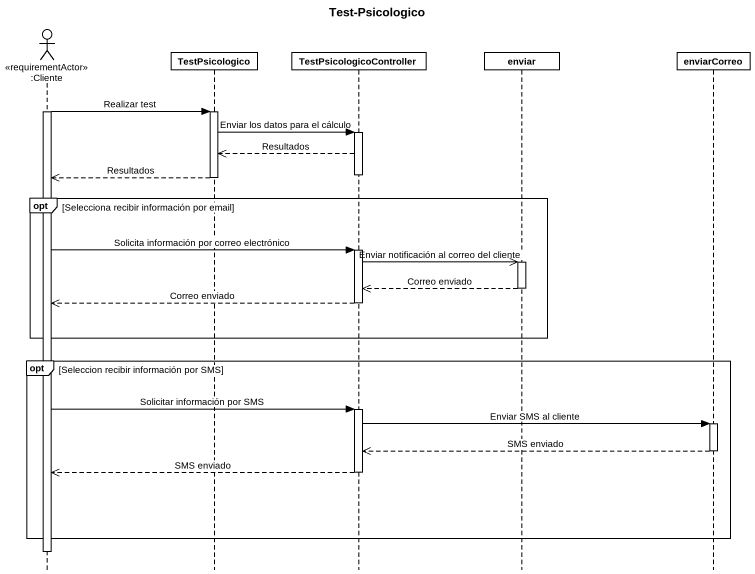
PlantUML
@startuml
title Test-Psicologico
hide footbox
actor ":Cliente" as Cliente <<requirementActor>>
participant TestPsicologico
participant TestPsicologicoController
participant enviar
participant enviarCorreo

activate Cliente
Cliente -> TestPsicologico : Realizar test
activate TestPsicologico
TestPsicologico -> TestPsicologicoController : Enviar los datos para el cálculo
activate TestPsicologicoController
TestPsicologicoController -->> TestPsicologico : Resultados
deactivate TestPsicologicoController
TestPsicologico -->> Cliente : Resultados
deactivate TestPsicologico
opt Selecciona recibir información por email
  Cliente -> TestPsicologicoController : Solicita información por correo electrónico
  activate TestPsicologicoController
  TestPsicologicoController ->> enviar : Enviar notificación al correo del cliente
  activate enviar
  enviar -->> TestPsicologicoController : Correo enviado
  deactivate enviar
  TestPsicologicoController -->> Cliente : Correo enviado
  deactivate TestPsicologicoController
end
opt Seleccion recibir información por SMS
  Cliente -> TestPsicologicoController : Solicitar información por SMS
  activate TestPsicologicoController
  TestPsicologicoController -> enviarCorreo : Enviar SMS al cliente
  activate enviarCorreo
  enviarCorreo -->> TestPsicologicoController : SMS enviado
  deactivate enviarCorreo
  TestPsicologicoController -->> Cliente : SMS enviado
  deactivate TestPsicologicoController
end
deactivate Cliente
@enduml
